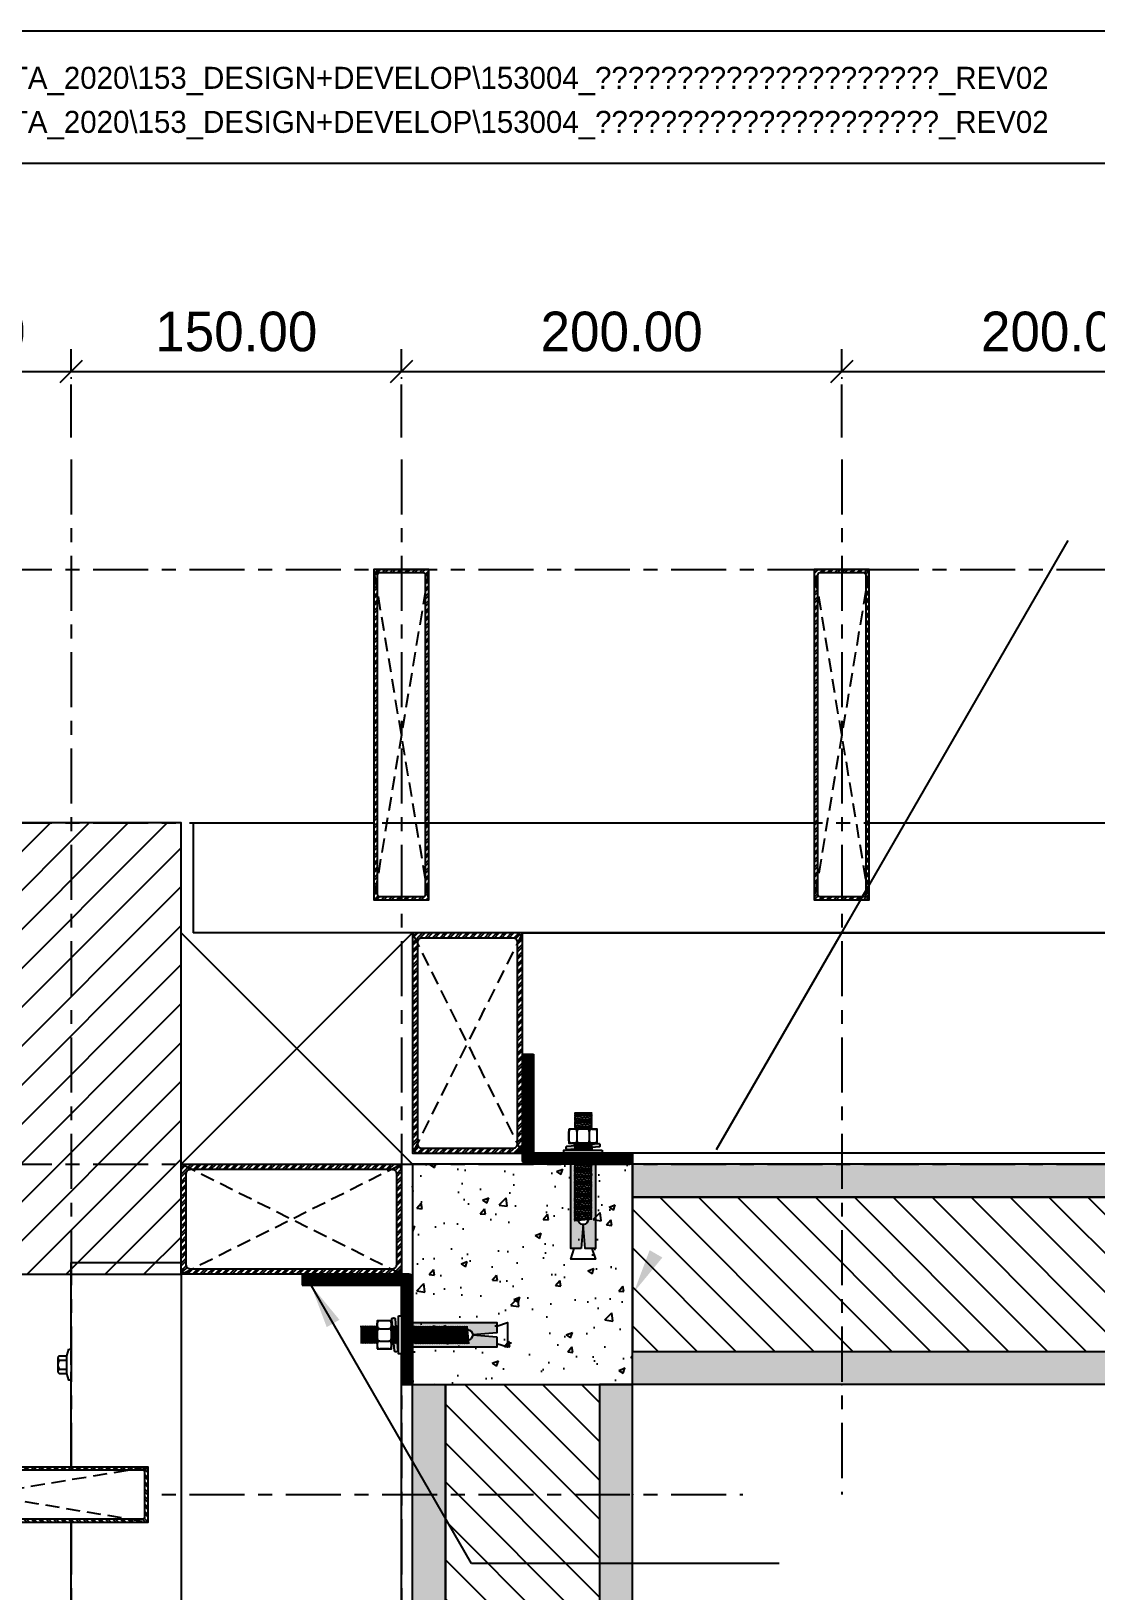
# Model space of a CAD drawing. Header units: millimetres. Extents: x -244126 to 368105, y -173968 to 259060.
# Drawn here: x 154038 to 154522, y 112236 to 112944 of the extents above; entities that cross this region are included whole.
import ezdxf
from ezdxf.enums import TextEntityAlignment as Align

# ---------------------------------------------------------------- set-up
doc = ezdxf.new("R2010")
doc.units = ezdxf.units.MM
doc.header["$MEASUREMENT"] = 0
for name, pattern in [('ACAD_ISO04W100', [30, 24, -3, 0, -3]), ('CENTER', [2, 1.25, -0.25, 0.25, -0.25]), ('HIDDEN', [9.525, 6.35, -3.175]), ('TA_GL_025.00000', [68.75, 25, -6.25, 6.25, -6.25, 25]), ('TA_HL_003.00000', [19.5, 10.65, -8.85]), ('TA_HL_009.00000', [58.5, 31.95, -26.55])]:
    doc.linetypes.add(name, pattern=pattern)
for name, color, linetype in [('000 - GRID', 8, 'CENTER'), ('000 - H A T C H', 8, 'Continuous'), ('000 - H I D D E N', 7, 'Continuous'), ('000 - L I N E 0.1', 1, 'Continuous'), ('000 - SYMBOL CON', 1, 'Continuous'), ('000 - T E X T', 4, 'Continuous'), ('000 - TITLEBLOCK', 4, 'Continuous'), ('000 - WIPEOUT', 250, 'Continuous'), ('001 - ASCESSORIES', 1, 'Continuous'), ('002 - STRUCTURAL STEEL', 4, 'Continuous'), ('004 - CONCRETE', 5, 'Continuous'), ('A04_TUBE SERIES', 7, 'Continuous')]:
    doc.layers.add(name, color=color, linetype=linetype)
doc.styles.add('BROWALLIA', font='BrowalliaUPC.ttf')
doc.styles.add('Cetury Gothic', font='GOTHIC.TTF')
doc.styles.add('CORDIA', font='cordia.shx')
doc.styles.add('TA', font='Cordia New.ttf', dxfattribs={"height": 4.5})
doc.dimstyles.new('DIM E-E', dxfattribs={"dimscale": 2, "dimtxt": 0.18, "dimasz": 0.1, "dimexe": 0.1, "dimexo": 0.1, "dimgap": 0.09, "dimtad": 1, "dimtoh": 1, "dimzin": 0, "dimdsep": 46, "dimtxsty": 'CORDIA', "dimblk": 'OBLIQUE', "dimcen": 0.1, "dimdle": 0.1, "dimclrd": 40, "dimclre": 140, "dimclrt": 3, "dimadec": 0, "dimazin": 0, "dimtfac": 1, "dimtix": 1, "dimtmove": 2, "dimatfit": 3, "dimfxl": 1, "dimtolj": 1, "dimtzin": 0, "dimarcsym": 0})
pattern_1 = [(37.5, (700, 0), (-0.125987, 3.853648), [0, -3.04, 0, -3.4, 0, -3.25]), (7.5, (700, 0), (3.539553, 5.644292), [0, -1.64, 0, -2.74, 0, -1.05]), (327.5, (697.54, 0), (6.228284, 0.011318), [0, -1, 0, -3.6, 0, -4.7]), (317.5, (697.54, 0), (6.012253, 1.75535), [0, -0.5, 0, -2.36, 0, -2.7])]
pattern_2 = [(37.5, (350, 0), (-0.125987, 3.853648), [0, -3.04, 0, -3.4, 0, -3.25]), (7.5, (350, 0), (3.53955, 5.64429), [0, -1.64, 0, -2.74, 0, -1.05]), (327.5, (347.54, 0), (6.228284, 0.011318), [0, -1, 0, -3.6, 0, -4.7]), (317.5, (347.54, 0), (6.01225, 1.75535), [0, -0.5, 0, -2.36, 0, -2.7])]

# ---------------------------------------------------------------- blocks, each defined once
blk = doc.blocks.new('A$Cfd196da9')
at = {"color": 0, "linetype": 'ByBlock', "const_width": 0.1}
blk.add_lwpolyline([(-143.5, -98), (96.5, -98), (96.5, 99), (-143.5, 99)], close=True, dxfattribs=at)
blk = doc.blocks.new('*U3207')
at = {"layer": '000 - TITLEBLOCK', "color": 250}
blk.add_lwpolyline([(0, 0), (2970, 0), (2970, 2100), (0, 2100)], close=True, dxfattribs=at)
at = {"layer": '000 - T E X T', "color": 3, "xscale": 10, "yscale": 10, "zscale": 10}
blk.add_blockref('A$Cfd196da9', (1485, 1050), dxfattribs=at)
at = {"color": 4, "style": 'TA'}
blk.add_attdef('PAPER_SIZE', text='', height=12.51, dxfattribs=at).set_placement((2843, 49.87), align=Align.MIDDLE_RIGHT)
blk.add_attdef('SCALE_SIZE', text='', height=12.51, dxfattribs=at).set_placement((2867.55, 50.13), align=Align.MIDDLE_LEFT)
at = {"layer": '000 - T E X T', "color": 250, "style": 'TA'}
for tag, height, p in [('SUPERLINK', 10, (86.32, 2078.83)), ('NAMEFILE', 10, (86.32, 2058.82)), ('SC', 200, (16.82, 1876.05))]:
    blk.add_attdef(tag, text='', height=height, dxfattribs=at).set_placement(p, align=Align.MIDDLE_LEFT)
at = {"layer": '000 - T E X T', "color": 4, "style": 'TA'}
for tag, height, p in [('PRELIM_NAME_JOB_1', 10, (2623.33, 1650.96)), ('PRELIM_NAME_JOB_2', 10, (2623.33, 1629.14)), ('PRELIM_NAME_PROJECT_1', 15, (2474.03, 1546.55)), ('PRELIM_NAME_PROJECT_2', 15, (2474.03, 1509.55)), ('PRELIM_NAME_PROJECT_3', 15, (2474.03, 1472.55)), ('PRELIM_NAME_TITLE_3', 12, (2477.53, 369.94)), ('DRAWING_NO1', 12, (2473.05, 164.58)), ('DRAWING_NO2', 12, (2473.05, 124.57)), ('PRELIM_NAME_TITLE_1', 1.2, (247.75, 43.65)), ('PRELIM_NAME_TITLE_2', 1.2, (247.75, 40.32))]:
    blk.add_attdef(tag, text='', height=height, dxfattribs=at).set_placement(p, align=Align.MIDDLE_LEFT)
at = {"layer": '000 - T E X T', "color": 4, "style": 'Cetury Gothic'}
for tag, p in [('SHEET_NO.', (2807.89, 169.99)), ('TOTAL_SHEET_NO.', (2804.83, 88.2))]:
    blk.add_attdef(tag, text='', height=18, dxfattribs=at).set_placement(p, align=Align.CENTER)
at = {"layer": '000 - T E X T', "color": 4, "style": 'TA'}
blk.add_attdef('NAME_REMARK', (276.43, 86.52), '', height=20, dxfattribs=at)
blk = doc.blocks.new('*U3179')
at = {"layer": '000 - H A T C H'}
h = blk.add_hatch(dxfattribs=at)
h.set_pattern_fill('AR-SAND', color=8, scale=2)
h.set_pattern_definition(pattern_1)
h.paths.add_polyline_path([(950, 50), (0, 50), (0, 35), (950, 35)])
h = blk.add_hatch(dxfattribs=at)
h.set_pattern_fill('ANSI31', color=8, scale=100)
h.set_pattern_definition([(45, (45531.47, -54237.901), (-8.8388348, 8.8388348), [])])
h.paths.add_polyline_path([(950, -35), (0, -35), (0, 35), (950, 35)])
h = blk.add_hatch(dxfattribs=at)
h.set_pattern_fill('AR-SAND', color=8, scale=2)
h.set_pattern_definition(pattern_1)
h.paths.add_polyline_path([(0, -35), (950, -35), (950, -50), (0, -50)])
at = {"color": 3}
for points in [[(950, 50), (0, 50), (0, 35), (950, 35)], [(0, -35), (950, -35), (950, -50), (0, -50)]]:
    blk.add_lwpolyline(points, close=True, dxfattribs=at)
at = {"color": 2}
blk.add_lwpolyline([(950, -35), (0, -35), (0, 35), (950, 35)], close=True, dxfattribs=at)
blk = doc.blocks.new('*U3184')
at = {"layer": '001 - ASCESSORIES', "color": 0, "linetype": 'ByBlock'}
for p, q in [((-500, 0), (-300, 0)), ((-500, -50), (-500, 0)), ((-382.07, -50), (-382.07, -15)), ((-407.07, -50), (-500, -50)), ((-300, -50), (-382.07, -50))]:
    blk.add_line(p, q, dxfattribs=at)
blk.add_lwpolyline([(-382.07, -15), (-407.07, -15), (-407.07, -50)], dxfattribs=at)
blk = doc.blocks.new('000 - CONCRETE_COLUMN_100x100mm.-CUT_VIEW')
at = {"layer": '000 - H A T C H'}
h = blk.add_hatch(dxfattribs=at)
h.set_pattern_fill('AR-CONC', color=256, scale=4)
h.set_pattern_definition([(50, (-55619.507, -25057.84), (28.690407, -2.510085), [3, -33]), (355, (-55619.507, -25057.84), (-5.550053, 30.087685), [2.4, -26.4]), (100.451444, (-55617.116, -25058.05), (23.140354, 27.5776), [2.549608, -28.045684]), (46.1842, (-55619.507, -25049.84), (42.689653, -6.620771), [4.5, -49.5]), (96.635635, (-55615.95, -25050.39), (37.386478, 38.964744), [3.824414, -42.06855]), (351.18416, (-55619.507, -25049.84), (37.386478, 38.964744), [3.6, -39.6]), (21, (-55615.507, -25051.84), (23.876282, -16.104756), [3, -33]), (326, (-55615.507, -25051.84), (9.732613, 29.006002), [2.4, -26.4]), (71.451445, (-55613.517, -25053.182), (33.608895, 12.901246), [2.549608, -28.045684]), (37.5, (-55619.507, -25057.84), (0.4863942, 13.3157542), [0, -26.08, 0, -26.8, 0, -26.5]), (7.5, (-55619.507, -25057.84), (10.5227815, 15.7764685), [0, -15.28, 0, -25.48, 0, -10.1]), (327.5, (-55628.427, -25057.84), (21.3528974, -0.9021949), [0, -10, 0, -31.2, 0, -41.4]), (317.5, (-55632.427, -25057.84), (23.327447, 4.0041993), [0, -13, 0, -20.72, 0, -29.4])])
h.paths.add_polyline_path([(-50, -50), (50, -50), (50, 50), (-50, 50)])
at = {"layer": '004 - CONCRETE'}
blk.add_lwpolyline([(-50, -50), (50, -50), (50, 50), (-50, 50)], close=True, dxfattribs=at)
blk = doc.blocks.new('*U3180')
at = {"layer": '000 - H A T C H'}
h = blk.add_hatch(dxfattribs=at)
h.set_pattern_fill('AR-SAND', color=8, scale=2)
h.set_pattern_definition(pattern_2)
h.paths.add_polyline_path([(600, 50), (0, 50), (0, 35), (600, 35)])
h = blk.add_hatch(dxfattribs=at)
h.set_pattern_fill('ANSI31', color=8, scale=100)
h.set_pattern_definition([(45, (45181.47, -54237.901), (-8.8388348, 8.8388348), [])])
h.paths.add_polyline_path([(600, -35), (0, -35), (0, 35), (600, 35)])
h = blk.add_hatch(dxfattribs=at)
h.set_pattern_fill('AR-SAND', color=8, scale=2)
h.set_pattern_definition(pattern_2)
h.paths.add_polyline_path([(0, -35), (600, -35), (600, -50), (0, -50)])
at = {"color": 3}
for points in [[(600, 50), (0, 50), (0, 35), (600, 35)], [(0, -35), (600, -35), (600, -50), (0, -50)]]:
    blk.add_lwpolyline(points, close=True, dxfattribs=at)
at = {"color": 2}
blk.add_lwpolyline([(600, -35), (0, -35), (0, 35), (600, 35)], close=True, dxfattribs=at)
blk = doc.blocks.new('*U3185')
at = {"layer": '001 - ASCESSORIES', "color": 0, "linetype": 'ByBlock'}
for p, q in [((-400, 0), (-200, 0)), ((-400, -50), (-400, 0)), ((-200, 0), (0, 0)), ((0, 0), (200, 0)), ((200, 0), (400, 0)), ((400, -50), (400, 0)), ((-282.07, -50), (-282.07, -15)), ((-82.07, -50), (-82.07, -15)), ((117.93, -50), (117.93, -15)), ((317.93, -50), (317.93, -15)), ((-307.07, -50), (-400, -50)), ((-200, -50), (-282.07, -50)), ((-107.07, -50), (-200, -50)), ((0, -50), (-82.07, -50)), ((92.93, -50), (0, -50)), ((200, -50), (117.93, -50)), ((292.93, -50), (200, -50)), ((400, -50), (317.93, -50))]:
    blk.add_line(p, q, dxfattribs=at)
for points in [[(-282.07, -15), (-307.07, -15), (-307.07, -50)], [(-82.07, -15), (-107.07, -15), (-107.07, -50)], [(117.93, -15), (92.93, -15), (92.93, -50)], [(317.93, -15), (292.93, -15), (292.93, -50)]]:
    blk.add_lwpolyline(points, dxfattribs=at)
blk = doc.blocks.new('*U3181')
at = {"color": 250}
blk.add_wipeout([(50, 0), (50, 100), (0, 100), (0, 0)], dxfattribs=at).dxf.layer = '000 - WIPEOUT'
at = {"layer": '000 - H A T C H'}
h = blk.add_hatch(dxfattribs=at)
h.set_pattern_fill('ANSI32', color=256, scale=0.25)
h.set_pattern_definition([(45, (37.5, 87.5), (-1.6838, 1.6838), []), (45, (38.6225, 87.5), (-1.6838, 1.6838), [])])
edge = h.paths.add_edge_path()
edge.add_line((50, 3), (50, 97))
edge.add_arc((47, 97), 3, 0, 90)
edge.add_line((47, 100), (3, 100))
edge.add_arc((3, 97), 3, 90, 180)
edge.add_line((0, 97), (0, 3))
edge.add_arc((3, 3), 3, 180, 270)
edge.add_line((3, 0), (47, 0))
edge.add_arc((47, 3), 3, 270, 360)
edge = h.paths.add_edge_path(flags=16)
edge.add_line((47.7, 4.3), (47.7, 95.7))
edge.add_arc((45.7, 95.7), 2, 0, 90)
edge.add_line((45.7, 97.7), (4.3, 97.7))
edge.add_arc((4.3, 95.7), 2, 90, 180)
edge.add_line((2.3, 95.7), (2.3, 4.3))
edge.add_arc((4.3, 4.3), 2, 180, 270)
edge.add_line((4.3, 2.3), (45.7, 2.3))
edge.add_arc((45.7, 4.3), 2, 270, 360)
at = {"layer": '000 - H I D D E N', "color": 8, "linetype": 'HIDDEN'}
for p, q in [((50, 0), (0, 100)), ((50, 100), (0, 0))]:
    blk.add_line(p, q, dxfattribs=at)
at = {"layer": '002 - STRUCTURAL STEEL', "color": 0}
for points in [[(50, 3), (50, 97, 0.414214), (47, 100), (3, 100, 0.414214), (0, 97), (0, 3, 0.414214), (3, 0), (47, 0, 0.414214)], [(47.7, 4.3), (47.7, 95.7, 0.414214), (45.7, 97.7), (4.3, 97.7, 0.414214), (2.3, 95.7), (2.3, 4.3, 0.414214), (4.3, 2.3), (45.7, 2.3, 0.414214)]]:
    blk.add_lwpolyline(points, format="xyb", close=True, dxfattribs=at)
at = {"layer": 'Defpoints', "color": 250}
blk.add_lwpolyline([(50, 0), (50, 100), (0, 100), (0, 0)], close=True, dxfattribs=at)
blk = doc.blocks.new('*U3182')
at = {"color": 0}
blk.add_wipeout([(0, 100), (650, 100), (650, 0), (0, 0)], dxfattribs=at).dxf.layer = '000 - WIPEOUT'
at = {"layer": '002 - STRUCTURAL STEEL', "color": 0, "linetype": 'ByBlock'}
blk.add_lwpolyline([(0, 100), (650, 100), (650, 0), (0, 0)], close=True, dxfattribs=at)
blk = doc.blocks.new('*U3183')
at = {"color": 0}
blk.add_wipeout([(0, 100), (-1000, 100), (-1000, 0), (0, 0)], dxfattribs=at).dxf.layer = '000 - WIPEOUT'
at = {"layer": '002 - STRUCTURAL STEEL', "color": 0, "linetype": 'ByBlock'}
blk.add_lwpolyline([(0, 100), (-1000, 100), (-1000, 0), (0, 0)], close=True, dxfattribs=at)
blk = doc.blocks.new('*U3142')
at = {"color": 250}
blk.add_wipeout([(12.5, 0), (12.5, 150), (-12.5, 150), (-12.5, 0)], dxfattribs=at).dxf.layer = '000 - WIPEOUT'
at = {"layer": '000 - H I D D E N', "color": 8, "linetype": 'HIDDEN'}
for p, q in [((12.5, 0), (-12.5, 150)), ((12.5, 150), (-12.5, 0))]:
    blk.add_line(p, q, dxfattribs=at)
at = {"layer": '002 - STRUCTURAL STEEL', "color": 0}
blk.add_lwpolyline([(12.5, 0), (12.5, 150), (-12.5, 150), (-12.5, 0)], close=True, dxfattribs=at)
blk.add_lwpolyline([(11, 2.5), (11, 147.5, 0.414214), (10, 148.5), (-10, 148.5, 0.414214), (-11, 147.5), (-11, 2.5, 0.414214), (-10, 1.5), (10, 1.5, 0.414214)], format="xyb", close=True, dxfattribs=at)
at = {"layer": 'Defpoints', "color": 250}
blk.add_lwpolyline([(12.5, 0), (12.5, 150), (-12.5, 150), (-12.5, 0)], close=True, dxfattribs=at)
at = {"color": 250}
blk.add_wipeout([(12.5, 0), (12.5, 150), (-12.5, 150), (-12.5, 0)], dxfattribs=at).dxf.layer = '000 - WIPEOUT'
at = {"layer": '000 - H A T C H'}
h = blk.add_hatch(dxfattribs=at)
h.set_pattern_fill('ANSI32', color=256, scale=0.25)
h.set_pattern_definition([(45, (2e-14, 137.5), (-1.6838, 1.6838), []), (45, (1.1225, 137.5), (-1.6838, 1.6838), [])])
h.paths.add_polyline_path([(12.5, 0), (12.5, 150), (-12.5, 150), (-12.5, 0)])
edge = h.paths.add_edge_path(flags=16)
edge.add_line((11, 2.5), (11, 147.5))
edge.add_arc((10, 147.5), 1, 0, 90)
edge.add_line((10, 148.5), (-10, 148.5))
edge.add_arc((-10, 147.5), 1, 90, 180)
edge.add_line((-11, 147.5), (-11, 2.5))
edge.add_arc((-10, 2.5), 1, 180, 270)
edge.add_line((-10, 1.5), (10, 1.5))
edge.add_arc((10, 2.5), 1, 270, 360)
at = {"layer": '000 - H I D D E N', "color": 8, "linetype": 'HIDDEN'}
for p, q in [((12.5, 0), (-12.5, 150)), ((12.5, 150), (-12.5, 0))]:
    blk.add_line(p, q, dxfattribs=at)
at = {"layer": '002 - STRUCTURAL STEEL', "color": 0}
blk.add_lwpolyline([(12.5, 0), (12.5, 150), (-12.5, 150), (-12.5, 0)], close=True, dxfattribs=at)
blk.add_lwpolyline([(11, 2.5), (11, 147.5, 0.414214), (10, 148.5), (-10, 148.5, 0.414214), (-11, 147.5), (-11, 2.5, 0.414214), (-10, 1.5), (10, 1.5, 0.414214)], format="xyb", close=True, dxfattribs=at)
at = {"layer": 'Defpoints', "color": 250}
blk.add_lwpolyline([(12.5, 0), (12.5, 150), (-12.5, 150), (-12.5, 0)], close=True, dxfattribs=at)
blk = doc.blocks.new('A$Cb3cae7b0')
at = {"color": 250}
blk.add_wipeout([(-0.00133, 0.00867), (0, 0.00867), (0, -0.00867), (-0.00133, -0.00867)], dxfattribs=at).dxf.layer = '000 - WIPEOUT'
at = {"layer": '000 - H A T C H'}
h = blk.add_hatch(color=250, dxfattribs=at)
h.dxf.hatch_style = 1
h.paths.add_polyline_path([(-0.00283, 0.00719, 0.414214), (-0.00341, 0.00767), (-0.00394, 0.00763, 0.414214), (-0.00442, 0.00705), (-0.00318, -0.00719, 0.414214), (-0.0026, -0.00767), (-0.00207, -0.00763, 0.414214), (-0.00158, -0.00705)])
h = blk.add_hatch(color=250, dxfattribs=at)
h.dxf.hatch_style = 1
h.paths.add_polyline_path([(-0.00416, 0.004), (-0.00454, 0.004), (-0.00454, 0.00393), (-0.00454, 0.00169), (-0.00454, -0.004), (-0.00346, -0.004)])
h = blk.add_hatch(color=250, dxfattribs=at)
h.dxf.hatch_style = 1
h.paths.add_polyline_path([(-0.00133, 0.004), (-0.00255, 0.004), (-0.00185, -0.004), (-0.00133, -0.004)])
at = {"layer": '001 - ASCESSORIES', "color": 0}
blk.add_lwpolyline([(-0.00133, 0.00867), (0, 0.00867), (0, -0.00867), (-0.00133, -0.00867)], close=True, dxfattribs=at)
blk.add_wipeout([(-0.01094, -0.0064), (-0.00454, -0.0064), (-0.00454, 0.0064), (-0.01094, 0.0064)]).dxf.layer = '000 - WIPEOUT'
for p, q in [((-0.01094, 0.00393), (-0.01094, 0.00528)), ((-0.01094, 0.00393), (-0.01094, 0.00169)), ((-0.01094, 0.00169), (-0.01094, -0.00169)), ((-0.00566, 0.0064), (-0.00982, 0.0064)), ((-0.00982, 0.00281), (-0.00566, 0.00281)), ((-0.00454, 0.00528), (-0.00454, -0.00528)), ((-0.00454, 0.00393), (-0.00454, 0.00528)), ((-0.00454, 0.004), (-0.00416, 0.004)), ((-0.00454, 0.00393), (-0.00454, 0.00169)), ((-0.00454, 0.00169), (-0.00454, -0.00169)), ((-0.00255, 0.004), (-0.00133, 0.004)), ((-0.01094, -0.00169), (-0.01094, -0.00393)), ((-0.01094, -0.00393), (-0.01094, -0.00528)), ((-0.00982, -0.00281), (-0.00566, -0.00281)), ((-0.00566, -0.0064), (-0.00982, -0.0064)), ((-0.00454, -0.00169), (-0.00454, -0.00393)), ((-0.00454, -0.00393), (-0.00454, -0.00528)), ((-0.00454, -0.004), (-0.00346, -0.004)), ((-0.00185, -0.004), (-0.00133, -0.004))]:
    blk.add_line(p, q, dxfattribs=at)
blk.add_lwpolyline([(-0.00394, 0.00763), (-0.00341, 0.00767, -0.414214), (-0.00283, 0.00719), (-0.00158, -0.00705, -0.414214), (-0.00207, -0.00763), (-0.0026, -0.00767, -0.414214), (-0.00318, -0.00719), (-0.00442, 0.00705, -0.414214)], format="xyb", close=True, dxfattribs=at)
for centre, start, end in [((-0.00982, 0.00528), 90, 180), ((-0.00982, 0.00393), 180, 270), ((-0.00982, 0.00169), 90, 180), ((-0.00566, 0.00528), 0, 90), ((-0.00566, 0.00393), 270, 0), ((-0.00566, 0.00169), 360, 90), ((-0.00982, -0.00169), 180, 270), ((-0.00982, -0.00393), 90, 180), ((-0.00982, -0.00528), 180, 270), ((-0.00566, -0.00169), 270, 0), ((-0.00566, -0.00393), 360, 90), ((-0.00566, -0.00528), 270, 360)]:
    blk.add_arc(centre, 0.00112, start, end, dxfattribs=at)
at = {"layer": 'Defpoints', "color": 250}
blk.add_lwpolyline([(-0.01094, -0.0064), (-0.00454, -0.0064), (-0.00454, 0.0064), (-0.01094, 0.0064)], close=True, dxfattribs=at)
blk = doc.blocks.new('AASSAW')
at = {"layer": '001 - ASCESSORIES', "color": 8}
for p, q in [((0.0006, -0.003), (0, 0.003)), ((0, 0.003), (0, -0.003)), ((0.0012, -0.003), (0.0006, 0.003)), ((0.0018, -0.003), (0.0012, 0.003)), ((0.0024, -0.003), (0.0018, 0.003)), ((0.003, -0.003), (0.0024, 0.003)), ((0.0036, -0.003), (0.003, 0.003)), ((0.0042, -0.003), (0.0036, 0.003)), ((0.0048, -0.003), (0.0042, 0.003)), ((0.0054, -0.003), (0.0048, 0.003)), ((0.006, -0.003), (0.0054, 0.003)), ((0.0066, -0.003), (0.006, 0.003)), ((0.0072, -0.003), (0.0066, 0.003)), ((0.0078, -0.003), (0.0072, 0.003)), ((0.0084, -0.003), (0.0078, 0.003)), ((0.009, -0.003), (0.0084, 0.003)), ((0.0096, -0.003), (0.009, 0.003)), ((0.0102, -0.003), (0.0096, 0.003)), ((0.0108, -0.003), (0.0102, 0.003)), ((0.0114, -0.003), (0.0108, 0.003)), ((0.012, -0.003), (0.0114, 0.003)), ((0.0126, -0.003), (0.012, 0.003)), ((0.0132, -0.003), (0.0126, 0.003)), ((0.0138, -0.003), (0.0132, 0.003)), ((0.0144, -0.003), (0.0138, 0.003)), ((0.015, -0.003), (0.0144, 0.003)), ((0.0156, -0.003), (0.015, 0.003)), ((0.0162, -0.003), (0.0156, 0.003)), ((0.0168, -0.003), (0.0162, 0.003)), ((0.0174, -0.003), (0.0168, 0.003)), ((0.018, -0.003), (0.0174, 0.003)), ((0.0186, -0.003), (0.018, 0.003)), ((0.01861, -0.00306), (0.01801, 0.00294)), ((0.01921, -0.00306), (0.01861, 0.00294)), ((0.01981, -0.00306), (0.01921, 0.00294)), ((0.02041, -0.00306), (0.01981, 0.00294)), ((0.02101, -0.00306), (0.02041, 0.00294)), ((0.02161, -0.00306), (0.02101, 0.00294)), ((0.02221, -0.00306), (0.02161, 0.00294)), ((0.02281, -0.00306), (0.02221, 0.00294)), ((0.02341, -0.00306), (0.02281, 0.00294)), ((0.02401, -0.00306), (0.02341, 0.00294)), ((0.02461, -0.00306), (0.02401, 0.00294)), ((0.02521, -0.00306), (0.02461, 0.00294)), ((0.02581, -0.00306), (0.02521, 0.00294)), ((0.02641, -0.00306), (0.02581, 0.00294)), ((0.02701, -0.00306), (0.02641, 0.00294)), ((0.02761, -0.00306), (0.02701, 0.00294)), ((0.02821, -0.00306), (0.02761, 0.00294)), ((0.02881, -0.00306), (0.02821, 0.00294)), ((0.02941, -0.00306), (0.02881, 0.00294)), ((0.03001, -0.00306), (0.02941, 0.00294)), ((0.03061, -0.00306), (0.03001, 0.00294)), ((0.03121, -0.00306), (0.03061, 0.00294)), ((0.03181, -0.00306), (0.03121, 0.00294)), ((0.03241, -0.00306), (0.03181, 0.00294)), ((0.03301, -0.00306), (0.03241, 0.00294)), ((0.03361, -0.00306), (0.03301, 0.00294)), ((0.03421, -0.00306), (0.03361, 0.00294)), ((0.03481, -0.00306), (0.03421, 0.00294)), ((0.03541, -0.00306), (0.03481, 0.00294)), ((0.03601, -0.00306), (0.03541, 0.00294)), ((0.03661, -0.00306), (0.03601, 0.00294))]:
    blk.add_line(p, q, dxfattribs=at)
for centre, start, end in [((0.0003, 0.003), 180, 0), ((0.0009, 0.003), 180, 0), ((0.0015, 0.003), 180, 0), ((0.0021, 0.003), 180, 0), ((0.0027, 0.003), 180, 0), ((0.0033, 0.003), 180, 0), ((0.0039, 0.003), 180, 0), ((0.0045, 0.003), 180, 0), ((0.0051, 0.003), 180, 0), ((0.0057, 0.003), 180, 0), ((0.0063, 0.003), 180, 0), ((0.0069, 0.003), 180, 0), ((0.0075, 0.003), 180, 0), ((0.0081, 0.003), 180, 0), ((0.0087, 0.003), 180, 0), ((0.0093, 0.003), 180, 0), ((0.0099, 0.003), 180, 0), ((0.0105, 0.003), 180, 0), ((0.0111, 0.003), 180, 0), ((0.0117, 0.003), 180, 0), ((0.0123, 0.003), 180, 0), ((0.0129, 0.003), 180, 0), ((0.0135, 0.003), 180, 0), ((0.0141, 0.003), 180, 0), ((0.0147, 0.003), 180, 0), ((0.0153, 0.003), 180, 0), ((0.0159, 0.003), 180, 0), ((0.0165, 0.003), 180, 0), ((0.0171, 0.003), 180, 0), ((0.0177, 0.003), 180, 0), ((0.01831, 0.00294), 180, 0), ((0.01891, 0.00294), 180, 0), ((0.01951, 0.00294), 180, 0), ((0.02011, 0.00294), 180, 0), ((0.02071, 0.00294), 180, 0), ((0.02131, 0.00294), 180, 0), ((0.02191, 0.00294), 180, 0), ((0.02251, 0.00294), 180, 0), ((0.02311, 0.00294), 180, 0), ((0.02371, 0.00294), 180, 0), ((0.02431, 0.00294), 180, 0), ((0.02491, 0.00294), 180, 0), ((0.02551, 0.00294), 180, 0), ((0.02611, 0.00294), 180, 0), ((0.02671, 0.00294), 180, 0), ((0.02731, 0.00294), 180, 0), ((0.02791, 0.00294), 180, 0), ((0.02851, 0.00294), 180, 0), ((0.02911, 0.00294), 180, 0), ((0.02971, 0.00294), 180, 0), ((0.03031, 0.00294), 180, 0), ((0.03091, 0.00294), 180, 0), ((0.03151, 0.00294), 180, 0), ((0.03211, 0.00294), 180, 0), ((0.03271, 0.00294), 180, 0), ((0.03331, 0.00294), 180, 0), ((0.03391, 0.00294), 180, 0), ((0.03451, 0.00294), 180, 0), ((0.03511, 0.00294), 180, 0), ((0.03571, 0.00294), 180, 0), ((0.0003, -0.003), 0, 180), ((0.0009, -0.003), 0, 180), ((0.0015, -0.003), 0, 180), ((0.0021, -0.003), 0, 180), ((0.0027, -0.003), 0, 180), ((0.0033, -0.003), 0, 180), ((0.0039, -0.003), 0, 180), ((0.0045, -0.003), 0, 180), ((0.0051, -0.003), 0, 180), ((0.0057, -0.003), 0, 180), ((0.0063, -0.003), 0, 180), ((0.0069, -0.003), 0, 180), ((0.0075, -0.003), 0, 180), ((0.0081, -0.003), 0, 180), ((0.0087, -0.003), 0, 180), ((0.0093, -0.003), 0, 180), ((0.0099, -0.003), 0, 180), ((0.0105, -0.003), 0, 180), ((0.0111, -0.003), 0, 180), ((0.0117, -0.003), 0, 180), ((0.0123, -0.003), 0, 180), ((0.0129, -0.003), 0, 180), ((0.0135, -0.003), 0, 180), ((0.0141, -0.003), 0, 180), ((0.0147, -0.003), 0, 180), ((0.0153, -0.003), 0, 180), ((0.0159, -0.003), 0, 180), ((0.0165, -0.003), 0, 180), ((0.0171, -0.003), 0, 180), ((0.0177, -0.003), 0, 180), ((0.0183, -0.003), 0, 180), ((0.01831, -0.00306), 0, 180), ((0.01891, -0.00306), 0, 180), ((0.01951, -0.00306), 0, 180), ((0.02011, -0.00306), 0, 180), ((0.02071, -0.00306), 0, 180), ((0.02131, -0.00306), 0, 180), ((0.02191, -0.00306), 0, 180), ((0.02251, -0.00306), 0, 180), ((0.02311, -0.00306), 0, 180), ((0.02371, -0.00306), 0, 180), ((0.02431, -0.00306), 0, 180), ((0.02491, -0.00306), 0, 180), ((0.02551, -0.00306), 0, 180), ((0.02611, -0.00306), 0, 180), ((0.02671, -0.00306), 0, 180), ((0.02731, -0.00306), 0, 180), ((0.02791, -0.00306), 0, 180), ((0.02851, -0.00306), 0, 180), ((0.02911, -0.00306), 0, 180), ((0.02971, -0.00306), 0, 180), ((0.03031, -0.00306), 0, 180), ((0.03091, -0.00306), 0, 180), ((0.03151, -0.00306), 0, 180), ((0.03211, -0.00306), 0, 180), ((0.03271, -0.00306), 0, 180), ((0.03331, -0.00306), 0, 180), ((0.03391, -0.00306), 0, 180), ((0.03451, -0.00306), 0, 180), ((0.03511, -0.00306), 0, 180), ((0.03571, -0.00306), 0, 180), ((0.03631, -0.00306), 0, 180)]:
    blk.add_arc(centre, 0.0003, start, end, dxfattribs=at)
blk = doc.blocks.new('A$C3e261610')
at = {"layer": '001 - ASCESSORIES'}
h = blk.add_hatch(color=0, dxfattribs=at)
h.dxf.hatch_style = 1
h.paths.add_polyline_path([(0.04334, 0.0056), (0, 0.0056), (0, -0.0056), (0.04334, -0.0056), (0.04334, -0.00092), (0.03237, 0, -1), (0.02757, 0, -1), (0.03237, 0), (0.04334, 0.00092)])
h.paths.add_polyline_path([(0.02203, -0.00093, -0.414214), (0.02236, -0.00279), (0.02198, -0.00333, -0.414214), (0.02012, -0.00366), (0.01356, 0.00093, -0.414214), (0.01324, 0.00279), (0.01362, 0.00333, -0.414214), (0.01548, 0.00366)], flags=16)
at = {"layer": '000 - L I N E 0.1', "color": 0}
blk.add_lwpolyline([(0.04334, -0.00092), (0.04334, -0.0056), (0, -0.0056), (0, 0.0056), (0.04334, 0.0056), (0.04334, 0.00092), (0.03237, 0)], close=True, dxfattribs=at)
blk.add_lwpolyline([(0.02203, -0.00093), (0.01548, 0.00366, 0.414214), (0.01362, 0.00333), (0.01324, 0.00279, 0.414214), (0.01356, 0.00093), (0.02012, -0.00366, 0.414214), (0.02198, -0.00333), (0.02236, -0.00279, 0.414214)], format="xyb", close=True, dxfattribs=at)
blk.add_lwpolyline([(0.04334, 0.004), (0.04814, 0.0056), (0.04814, -0.0056), (0.04334, -0.004)], dxfattribs=at)
blk.add_circle((0.02997, 0), 0.0024, dxfattribs=at)
at = {"layer": '001 - ASCESSORIES', "color": 0, "xscale": 1.333330000035251, "yscale": 1.333330000035251, "zscale": 1.333330000035251}
blk.add_blockref('AASSAW', (-0.01822, 0.00008), dxfattribs=at)
blk = doc.blocks.new('*U3195')
at = {"color": 0, "xscale": 1000, "yscale": 1000, "zscale": 1000}
blk.add_blockref('A$C3e261610', (0, 0), dxfattribs=at)
at = {"layer": '001 - ASCESSORIES', "color": 0, "xscale": 1000, "yscale": 1000, "zscale": 1000}
blk.add_blockref('A$Cb3cae7b0', (0, 0), dxfattribs=at)
blk = doc.blocks.new('*U3191')
at = {"layer": '000 - H A T C H'}
h = blk.add_hatch(dxfattribs=at)
h.set_pattern_fill('ANSI32', color=256, scale=0.1)
h.set_pattern_definition([(45, (0, 0), (-0.673519, 0.673519), []), (45, (0.449, 0), (-0.673519, 0.673519), [])])
edge = h.paths.add_edge_path()
edge.add_line((0, 1.5), (0, 50))
edge.add_line((0, 50), (-5, 50))
edge.add_line((-5, 50), (-5, 5))
edge.add_line((-5, 5), (-50, 5))
edge.add_line((-50, 5), (-50, 0))
edge.add_line((-50, 0), (-1.5, 0))
edge.add_arc((-1.5, 1.5), 1.5, 270, 360)
blk.add_point((0, 0))
at = {"layer": '001 - ASCESSORIES', "color": 0, "linetype": 'ByBlock'}
for points in [[(-5, 50), (-5, 5), (-50, 5), (-50, 0), (-1.5, 0)], [(0, 1.5), (0, 50), (-5, 50)]]:
    blk.add_lwpolyline(points, dxfattribs=at)
blk.add_lwpolyline([(-1.5, 0, 0.414214), (0, 1.5)], format="xyb", dxfattribs=at)
blk = doc.blocks.new('*U3199')
at = {"layer": '000 - GRID', "color": 0, "linetype": 'ByBlock'}
blk.add_line((0, 50), (0, -1370), dxfattribs=at)
at = {"layer": '000 - GRID', "color": 0}
blk.add_point((0, 0), dxfattribs=at)
at = {"style": 'TA', "flags": 1}
blk.add_attdef('LOCATION', (6, 6), '', height=4.5, dxfattribs=at)
blk = doc.blocks.new('*U3197')
at = {"color": 3}
blk.add_point((0, -370), dxfattribs=at)
at = {"layer": '000 - GRID', "color": 0, "linetype": 'ByBlock'}
blk.add_line((0, 50), (0, -420), dxfattribs=at)
at = {"layer": '000 - GRID', "color": 0}
blk.add_point((0, 0), dxfattribs=at)
at = {"style": 'TA', "flags": 1}
blk.add_attdef('LOCATION', (6, 6), '', height=4.5, dxfattribs=at)
blk = doc.blocks.new('*U3198')
at = {"layer": '000 - GRID', "color": 0, "linetype": 'ByBlock'}
blk.add_line((0, 50), (0, -1020), dxfattribs=at)
at = {"style": 'TA', "flags": 1}
blk.add_attdef('LOCATION', (6, 6), '', height=4.5, dxfattribs=at)
blk = doc.blocks.new('_Oblique')
at = {"color": 0, "linetype": 'ByBlock', "lineweight": -2}
blk.add_line((-0.5, -0.5), (0.5, 0.5), dxfattribs=at)
blk = doc.blocks.new('*D3208')
at = {"color": 140, "linetype": 'ACAD_ISO04W100', "lineweight": -2, "transparency": 16777216}
for p, q in [((154206.46, 112759.75), (154206.46, 112799.75)), ((154406.46, 112759.75), (154406.46, 112799.75))]:
    blk.add_line(p, q, dxfattribs=at)
at = {"color": 40, "lineweight": -2, "transparency": 16777216}
blk.add_line((154196.46, 112789.75), (154416.46, 112789.75), dxfattribs=at)
at = {"layer": 'Defpoints', "color": 0, "transparency": 16777216}
for p in [(154406.46, 112789.75), (154206.46, 112749.75), (154406.46, 112749.75)]:
    blk.add_point(p, dxfattribs=at)
at = {"color": 40, "lineweight": -2, "transparency": 16777216, "xscale": 10, "yscale": 10, "zscale": 10, "rotation": 180}
blk.add_blockref('_Oblique', (154206.46, 112789.75), dxfattribs=at)
at = {"color": 40, "lineweight": -2, "transparency": 16777216, "xscale": 10, "yscale": 10, "zscale": 10}
blk.add_blockref('_Oblique', (154406.46, 112789.75), dxfattribs=at)
at = {"color": 3, "transparency": 16777216, "insert": (154306.46, 112807.75), "char_height": 18, "attachment_point": 5, "style": 'CORDIA'}
blk.add_mtext('\\A1;200.00', dxfattribs=at)
blk = doc.blocks.new('*D3209')
at = {"color": 140, "linetype": 'ACAD_ISO04W100', "lineweight": -2, "transparency": 16777216}
for p, q in [((154406.46, 112759.75), (154406.46, 112799.75)), ((154606.46, 112759.75), (154606.46, 112799.75))]:
    blk.add_line(p, q, dxfattribs=at)
at = {"color": 40, "lineweight": -2, "transparency": 16777216}
blk.add_line((154396.46, 112789.75), (154616.46, 112789.75), dxfattribs=at)
at = {"layer": 'Defpoints', "color": 0, "transparency": 16777216}
for p in [(154606.46, 112789.75), (154406.46, 112749.75), (154606.46, 112749.75)]:
    blk.add_point(p, dxfattribs=at)
at = {"color": 40, "lineweight": -2, "transparency": 16777216, "xscale": 10, "yscale": 10, "zscale": 10, "rotation": 180}
blk.add_blockref('_Oblique', (154406.46, 112789.75), dxfattribs=at)
at = {"color": 40, "lineweight": -2, "transparency": 16777216, "xscale": 10, "yscale": 10, "zscale": 10}
blk.add_blockref('_Oblique', (154606.46, 112789.75), dxfattribs=at)
at = {"color": 3, "transparency": 16777216, "insert": (154506.46, 112807.75), "char_height": 18, "attachment_point": 5, "style": 'CORDIA'}
blk.add_mtext('\\A1;200.00', dxfattribs=at)
blk = doc.blocks.new('*D3211')
at = {"color": 140, "linetype": 'ACAD_ISO04W100', "lineweight": -2, "transparency": 16777216}
for p, q in [((153941.46, 112759.75), (153941.46, 112799.75)), ((154056.46, 112759.75), (154056.46, 112799.75))]:
    blk.add_line(p, q, dxfattribs=at)
at = {"color": 40, "lineweight": -2, "transparency": 16777216}
blk.add_line((153931.46, 112789.75), (154066.46, 112789.75), dxfattribs=at)
at = {"layer": 'Defpoints', "color": 0, "transparency": 16777216}
for p in [(154056.46, 112789.75), (153941.46, 112749.75), (154056.46, 112749.75)]:
    blk.add_point(p, dxfattribs=at)
at = {"color": 40, "lineweight": -2, "transparency": 16777216, "xscale": 10, "yscale": 10, "zscale": 10, "rotation": 180}
blk.add_blockref('_Oblique', (153941.46, 112789.75), dxfattribs=at)
at = {"color": 40, "lineweight": -2, "transparency": 16777216, "xscale": 10, "yscale": 10, "zscale": 10}
blk.add_blockref('_Oblique', (154056.46, 112789.75), dxfattribs=at)
at = {"color": 3, "transparency": 16777216, "insert": (153998.96, 112807.75), "char_height": 18, "attachment_point": 5, "style": 'CORDIA'}
blk.add_mtext('\\A1;115.00', dxfattribs=at)
blk = doc.blocks.new('*D3212')
at = {"color": 140, "linetype": 'ACAD_ISO04W100', "lineweight": -2, "transparency": 16777216}
for p, q in [((154056.46, 112759.75), (154056.46, 112799.75)), ((154206.46, 112759.75), (154206.46, 112799.75))]:
    blk.add_line(p, q, dxfattribs=at)
at = {"color": 40, "lineweight": -2, "transparency": 16777216}
blk.add_line((154046.46, 112789.75), (154216.46, 112789.75), dxfattribs=at)
at = {"layer": 'Defpoints', "color": 0, "transparency": 16777216}
for p in [(154206.46, 112789.75), (154056.46, 112749.75), (154206.46, 112749.75)]:
    blk.add_point(p, dxfattribs=at)
at = {"color": 40, "lineweight": -2, "transparency": 16777216, "xscale": 10, "yscale": 10, "zscale": 10, "rotation": 180}
blk.add_blockref('_Oblique', (154056.46, 112789.75), dxfattribs=at)
at = {"color": 40, "lineweight": -2, "transparency": 16777216, "xscale": 10, "yscale": 10, "zscale": 10}
blk.add_blockref('_Oblique', (154206.46, 112789.75), dxfattribs=at)
at = {"color": 3, "transparency": 16777216, "insert": (154131.46, 112807.75), "char_height": 18, "attachment_point": 5, "style": 'CORDIA'}
blk.add_mtext('\\A1;150.00', dxfattribs=at)
blk = doc.blocks.new('000 - DYNAMIC_VIEW_ASSCESSORIES_HEX_HEAD_SELF_DRILLING_SCREW_No.12_SIDE_HEAD')
blk.add_wipeout([(-1, -7), (-2, -4), (-6, -4), (-6, 4), (-2, 4), (-1, 7), (0, 7), (0, -7)]).dxf.layer = '000 - WIPEOUT'
at = {"layer": '001 - ASCESSORIES', "color": 0}
for p, q in [((-6, 3), (-6, -3)), ((-5.5, 4), (-2, 4)), ((-5.5, 2), (-2, 2)), ((-5.5, -2), (-2, -2)), ((-5.5, -4), (-2, -4))]:
    blk.add_line(p, q, dxfattribs=at)
blk.add_lwpolyline([(-1, 7), (0, 7), (0, -7), (-1, -7), (-2, -4), (-2, 4)], close=True, dxfattribs=at)
for centre, radius, start, end in [((-4.75, 3), 1.25, 126.8699, 233.1301), ((-1.75, 0), 4.25, 151.92751, 208.07249), ((-4.75, -3), 1.25, 126.8699, 233.1301)]:
    blk.add_arc(centre, radius, start, end, dxfattribs=at)
at = {"layer": 'Defpoints', "color": 250, "linetype": 'HIDDEN'}
blk.add_line((0, -9.65), (0, 9.65), dxfattribs=at)
blk = doc.blocks.new('*U3225')
at = {"layer": '001 - ASCESSORIES'}
blk.add_blockref('000 - DYNAMIC_VIEW_ASSCESSORIES_HEX_HEAD_SELF_DRILLING_SCREW_No.12_SIDE_HEAD', (0, 0), dxfattribs=at)
blk = doc.blocks.new('000 - ARROW FOR SYMBOL')
at = {"layer": '000 - SYMBOL CON', "color": 0, "linetype": 'HIDDEN'}
blk.add_solid([(1.289, 1.565), (0, 0), (0.711, 1.899)], dxfattribs=at)
blk = doc.blocks.new('*U3240')
at = {"layer": '000 - SYMBOL CON', "color": 0, "linetype": 'ByBlock'}
for points in [[(0, 0), (-72.472, 0), (-79.764, 12.63)], [(-72.472, 0), (-72.472, 0), (-79.764, 12.63)]]:
    blk.add_lwpolyline(points, dxfattribs=at)
at = {"layer": '000 - SYMBOL CON', "color": 0, "xscale": -1, "rotation": 180}
blk.add_blockref('000 - ARROW FOR SYMBOL', (-79.764, 12.63), dxfattribs=at)
blk.add_blockref('000 - ARROW FOR SYMBOL', (-79.764, 12.63), dxfattribs=at)
at = {"layer": '000 - T E X T', "style": 'BROWALLIA'}
blk.add_attdef('NO.CODE', text='', height=2.5, dxfattribs=at).set_placement((0, 0), align=Align.MIDDLE_CENTER)
at = {"layer": '000 - T E X T', "style": 'TA'}
for tag, p in [('NAME1', (4.5, -0.887)), ('NAME2', (4.5, -4.963)), ('NAME3', (4.5, -8.992))]:
    blk.add_attdef(tag, p, '', height=1.8, dxfattribs=at)
blk = doc.blocks.new('*U3241')
at = {"layer": '000 - SYMBOL CON', "color": 0, "linetype": 'ByBlock'}
for points in [[(0, 0), (-45.395, 0), (-65.098, -34.127)], [(-45.395, 0), (-45.395, 0), (-65.098, -34.127)]]:
    blk.add_lwpolyline(points, dxfattribs=at)
at = {"layer": '000 - SYMBOL CON', "color": 0}
blk.add_blockref('000 - ARROW FOR SYMBOL', (-65.098, -34.127), dxfattribs=at)
blk.add_blockref('000 - ARROW FOR SYMBOL', (-65.098, -34.127), dxfattribs=at)
at = {"layer": '000 - T E X T', "style": 'BROWALLIA'}
blk.add_attdef('NO.CODE', text='', height=2.5, dxfattribs=at).set_placement((0, 0), align=Align.MIDDLE_CENTER)
at = {"layer": '000 - T E X T', "style": 'TA'}
for tag, p in [('NAME1', (4.5, -0.887)), ('NAME2', (4.5, -4.963))]:
    blk.add_attdef(tag, p, '', height=1.8, dxfattribs=at)

msp = doc.modelspace()

# ---------------------------------------------------------------- hatches: boundary and pattern name
at = {"layer": '000 - H A T C H', "transparency": 33554687}
h = msp.add_hatch(dxfattribs=at)
h.set_pattern_fill('ANSI31', color=8, scale=100)
h.set_pattern_definition([(45, (-1434.234, -1919.679), (-8.8388348, 8.8388348), [])])
h.paths.add_polyline_path([(153941.45572, 112379.7517), (154106.45572, 112379.7517), (154106.45572, 112584.7517), (153941.45572, 112584.7517)])
h = msp.add_hatch(dxfattribs=at)
h.set_pattern_fill('DASH', color=8, scale=50, angle=45)
h.set_pattern_definition([(45, (-1429.234, -1914.6786), (0, 8.83883476), [6.25, -6.25])])
h.paths.add_polyline_path([(154261.45572, 112434.7517), (154911.45572, 112434.7517), (154911.45572, 112534.7517), (154261.45572, 112534.7517)])
h = msp.add_hatch(dxfattribs=at)
h.set_pattern_fill('DASH', color=8, scale=50, angle=45)
h.set_pattern_definition([(45, (-1434.234, -1919.6786), (0, 8.83883476), [6.25, -6.25])])
h.paths.add_polyline_path([(154106.45572, 111379.7517), (154206.45572, 111379.7517), (154206.45572, 112379.7517), (154106.45572, 112379.7517)])

# ---------------------------------------------------------------- block references
at = {"color": 3}
msp.add_blockref('000 - CONCRETE_COLUMN_100x100mm.-CUT_VIEW', (154261.45572, 112379.7517), dxfattribs=at)
at = {"color": 4, "xscale": -1, "rotation": 180}
msp.add_blockref('*U3180', (154311.45572, 112379.7517), dxfattribs=at)
at = {"color": 2, "rotation": 270}
msp.add_blockref('*U3184', (154106.45572, 111885.18063), dxfattribs=at)
msp.add_blockref('*U3184', (154106.45572, 111885.18063), dxfattribs=at)
at = {"color": 4, "rotation": 270}
msp.add_blockref('*U3179', (154261.45572, 112329.7517), dxfattribs=at)
at = {"layer": '000 - GRID', "linetype": 'TA_GL_025.00000'}
msp.add_blockref('*U3199', (154056.45572, 112699.7517), dxfattribs=at)

# ---------------------------------------------------------------- dimensions: what is measured, and where the dimension line sits
at = {"color": 3}
for base, p1, p2, picture, middle in [((154056.45572, 112789.7517), (153941.45572, 112749.7517), (154056.45572, 112749.7517), '*D3211', (153998.95572, 112807.7517)), ((154206.45572, 112789.7517), (154056.45572, 112749.7517), (154206.45572, 112749.7517), '*D3212', (154131.45572, 112807.7517)), ((154406.45572, 112789.7517), (154206.45572, 112749.7517), (154406.45572, 112749.7517), '*D3208', (154306.45572, 112807.7517)), ((154606.45572, 112789.7517), (154406.45572, 112749.7517), (154606.45572, 112749.7517), '*D3209', (154506.45572, 112807.7517))]:
    dim = msp.add_linear_dim(base=base, p1=p1, p2=p2, dimstyle='DIM E-E', override={"dimscale": 100}, dxfattribs=at)
    dim.commit()
    dim.dimension.update_dxf_attribs({"geometry": picture, "text_midpoint": middle})

# ---------------------------------------------------------------- next in the draw order: block references
msp.add_blockref('*U3182', (154261.45572, 112434.7517), dxfattribs=at)

# ---------------------------------------------------------------- next in the draw order: block references
at = {"color": 2, "linetype": 'TA_HL_003.00000'}
ref = msp.add_blockref('*U3207', (153708.263, 110844.20227), dxfattribs=at)
ref.add_attrib('SUPERLINK', 'C:\\TA\\TA_WORK\\FAMELINE_EST_DATA_2020\\153_DESIGN+DEVELOP\\153004_สวนสัตว์แห่งใหม่ย่านคลองหก_REV02', dxfattribs={"layer": '000 - T E X T', "color": 250, "height": 10, "style": 'TA'}).set_placement((153794.58617, 112923.02897), align=Align.MIDDLE_LEFT)
ref.add_attrib('NAMEFILE', 'C:\\TA\\TA_WORK\\FAMELINE_EST_DATA_2020\\153_DESIGN+DEVELOP\\153004_สวนสัตว์แห่งใหม่ย่านคลองหก_REV02', dxfattribs={"layer": '000 - T E X T', "color": 250, "height": 10, "style": 'TA'}).set_placement((153794.58617, 112903.02677), align=Align.MIDDLE_LEFT)
at = {"color": 2, "rotation": 180}
msp.add_blockref('*U3185', (154511.88465, 112534.7517), dxfattribs=at)

# ---------------------------------------------------------------- next in the draw order: block references
at = {"layer": '001 - ASCESSORIES'}
msp.add_blockref('*U3225', (154056.45572, 112338.71617), dxfattribs=at)
at = {"layer": '002 - STRUCTURAL STEEL', "color": 4}
msp.add_blockref('*U3181', (154211.45572, 112434.7517), dxfattribs=at)
at = {"layer": '002 - STRUCTURAL STEEL', "color": 4, "xscale": -1, "rotation": 90}
msp.add_blockref('*U3181', (154206.45572, 112429.7517), dxfattribs=at)
at = {"layer": 'A04_TUBE SERIES', "color": 3}
for p in [(154206.45572, 112549.7517), (154406.45572, 112549.7517)]:
    msp.add_blockref('*U3142', p, dxfattribs=at)

# ---------------------------------------------------------------- next in the draw order: linework, layer by layer
at = {"color": 3}
msp.add_lwpolyline([(154211.45572, 112434.7517), (154256.45572, 112434.7517)], dxfattribs=at)
at = {"layer": '000 - SYMBOL CON', "color": 8}
for p, q in [((154106.45572, 112534.7517), (154211.45572, 112429.7517)), ((154211.45572, 112534.7517), (154106.45572, 112429.7517))]:
    msp.add_line(p, q, dxfattribs=at)

# ---------------------------------------------------------------- next in the draw order: block references
at = {"color": 2, "rotation": 90}
msp.add_blockref('*U3183', (154206.45572, 112379.7517), dxfattribs=at)
at = {"layer": '000 - GRID', "linetype": 'TA_GL_025.00000'}
msp.add_blockref('*U3197', (154406.45572, 112699.7517), dxfattribs=at)
at = {"layer": '000 - GRID', "linetype": 'TA_GL_025.00000', "rotation": 90}
for p in [(153941.45572, 112699.7517), (153941.45572, 112584.7517)]:
    msp.add_blockref('*U3198', p, dxfattribs=at)
at = {"layer": '000 - T E X T', "color": 2, "linetype": 'TA_HL_009.00000', "ltscale": 2.5, "xscale": 10, "yscale": 10, "zscale": 10}
msp.add_blockref('*U3241', (154963.06174, 112712.99672), dxfattribs=at)
at = {"layer": '001 - ASCESSORIES', "color": 2, "xscale": -1}
msp.add_blockref('*U3191', (154261.45572, 112429.7517), dxfattribs=at)

# ---------------------------------------------------------------- next in the draw order: linework, layer by layer
at = {"color": 3}
msp.add_lwpolyline([(153941.45572, 112379.7517), (154106.45572, 112379.7517), (154106.45572, 112584.7517), (153941.45572, 112584.7517)], close=True, dxfattribs=at)
msp.add_lwpolyline([(154161.45572, 112379.7517), (154206.45572, 112379.7517)], dxfattribs=at)

# ---------------------------------------------------------------- next in the draw order: block references
at = {"layer": '000 - GRID', "linetype": 'TA_GL_025.00000', "rotation": 90}
msp.add_blockref('*U3197', (153941.45572, 112279.7517), dxfattribs=at)
at = {"layer": '001 - ASCESSORIES', "rotation": 270}
msp.add_blockref('*U3195', (154288.95572, 112434.7517), dxfattribs=at)
at = {"layer": '001 - ASCESSORIES', "color": 2, "rotation": 90.00000000000001}
msp.add_blockref('*U3191', (154211.45572, 112379.7517), dxfattribs=at)

# ---------------------------------------------------------------- next in the draw order: block references
at = {"layer": '000 - GRID', "linetype": 'TA_GL_025.00000', "rotation": 90}
msp.add_blockref('*U3198', (153941.45572, 112429.7517), dxfattribs=at)
at = {"layer": '001 - ASCESSORIES'}
msp.add_blockref('*U3195', (154206.45572, 112352.2517), dxfattribs=at)
at = {"layer": 'A04_TUBE SERIES', "color": 3, "rotation": 90}
msp.add_blockref('*U3142', (154091.45572, 112279.7517), dxfattribs=at)

# ---------------------------------------------------------------- next in the draw order: block references
at = {"layer": '000 - GRID', "linetype": 'TA_GL_025.00000'}
msp.add_blockref('*U3199', (154206.45572, 112699.7517), dxfattribs=at)
at = {"layer": '000 - T E X T', "color": 2, "linetype": 'TA_HL_009.00000', "ltscale": 2.5, "xscale": 10, "yscale": 10, "zscale": 10}
msp.add_blockref('*U3240', (154963.06174, 112248.45297), dxfattribs=at)

doc.saveas('drawing.dxf')
